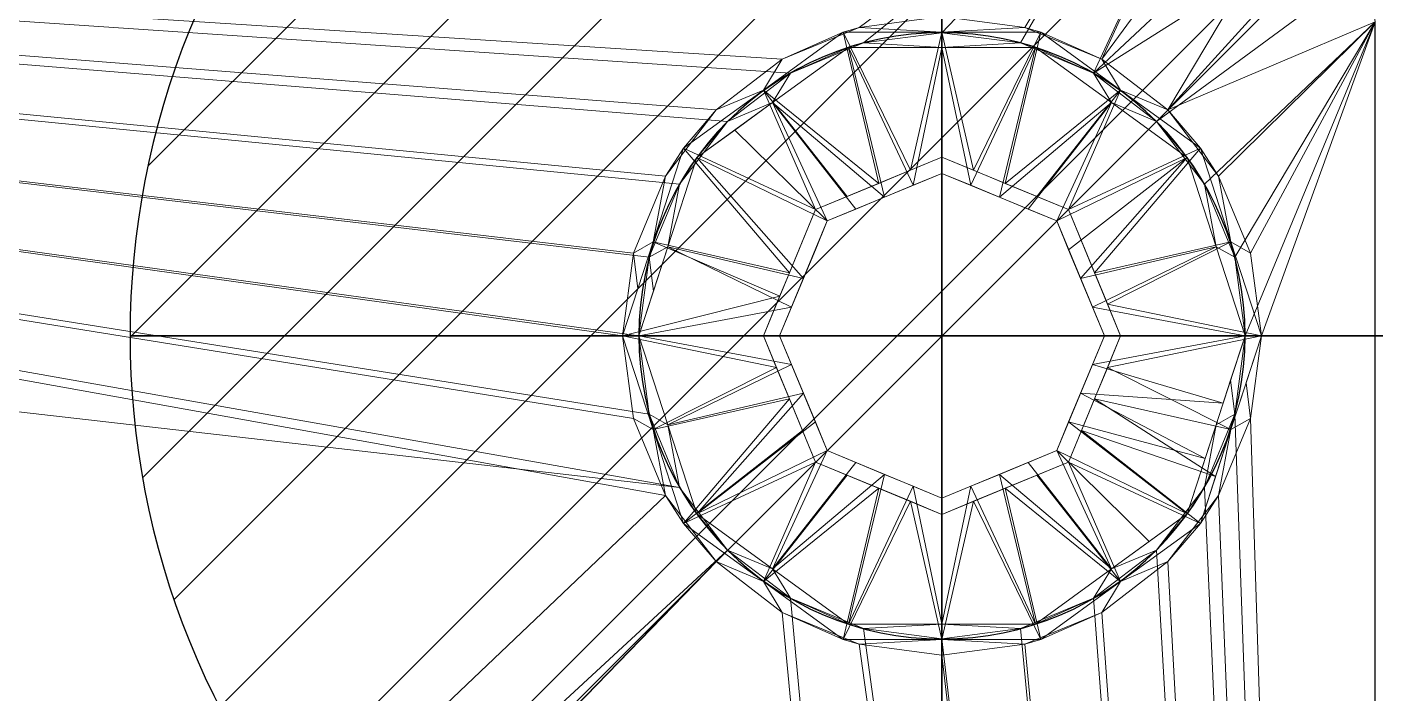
# Model space of a CAD drawing. Header units: millimetres. Extents: x -1 to 701, y -701 to 1.
# Drawn here: x 445.5 to 570, y -212 to -150.5 of the extents above; entities that cross this region are included whole.
import ezdxf

# ---------------------------------------------------------------- set-up
doc = ezdxf.new("R2010")
doc.units = ezdxf.units.MM
for name, color, linetype in [('IQ_200_3D', 1, 'Continuous'), ('IQ_204_2D', 7, 'Continuous'), ('IQ_204_3D', 7, 'Continuous'), ('IQ_CON_DRAIN_INT', 7, 'Continuous')]:
    doc.layers.add(name, color=color, linetype=linetype)

# ---------------------------------------------------------------- blocks, each defined once
blk = doc.blocks.new('*X1')
at = {"color": 0}
for p, q in [((313.993, 2209.039), (321.505, 2216.552)), ((314.108, 2207.74), (322.804, 2216.436)), ((314.158, 2210.619), (319.926, 2216.386)), ((314.399, 2206.617), (323.928, 2216.145)), ((314.821, 2205.625), (324.919, 2215.723)), ((315.101, 2212.976), (317.568, 2215.443)), ((315.354, 2204.743), (325.801, 2215.191)), ((315.985, 2203.96), (326.584, 2214.559))]:
    blk.add_line(p, q, dxfattribs=at)
blk = doc.blocks.new('drain')
blk.add_line((-2.1213, -2.1213), (2.1213, 2.1213))
at = {"extrusion": (-1, 0, 0)}
blk.add_line((0, 2.1213, -2.1213), (0, -2.1213, 2.1213), dxfattribs=at)
at = {"extrusion": (0, -1, 0)}
blk.add_line((-2.1213, 0, -2.1213), (2.1213, 0, 2.1213), dxfattribs=at)
at = {"extrusion": (-1, 0, 0)}
for start, end in [(45, 225), (225, 45)]:
    blk.add_arc((0, 0), 3, start, end, dxfattribs=at)
for start, end in [(45, 225), (225, 45)]:
    blk.add_arc((0, 0), 3, start, end)
at = {"extrusion": (0, -1, 0)}
for start, end in [(45, 225), (225, 45)]:
    blk.add_arc((0, 0), 3, start, end, dxfattribs=at)
at = {"xscale": 0.4000000000000909, "yscale": 0.4000000000000909, "zscale": 0.4000000000000909}
blk.add_blockref('*X1', (-128.5971, -883.6206), dxfattribs=at)
at = {"extrusion": (-1, 0, 0), "xscale": 0.3999999999999773, "yscale": 0.3999999999999773, "zscale": 0.3999999999999773}
blk.add_blockref('*X1', (-128.5971, -883.6206), dxfattribs=at)
at = {"extrusion": (0, -1, 0), "xscale": 0.4000000000000909, "yscale": 0.4000000000000909, "zscale": 0.4000000000000909}
blk.add_blockref('*X1', (-128.5971, -883.6206), dxfattribs=at)

msp = doc.modelspace()

# ---------------------------------------------------------------- linework, layer by layer
at = {"layer": 'IQ_204_2D'}
msp.add_line((570, -550), (570, -150), dxfattribs=at)
for start, end in [(0, 180), (180, 0)]:
    msp.add_arc((530, -179), 28, start, end, dxfattribs=at)

# ---------------------------------------------------------------- block references
at = {"layer": 'IQ_CON_DRAIN_INT', "xscale": 25, "yscale": 25, "zscale": 25}
msp.add_blockref('drain', (530, -179), dxfattribs=at)

# ---------------------------------------------------------------- meshes
at = {"layer": 'IQ_200_3D', "lineweight": 18}
mesh = msp.add_polyface(dxfattribs=at)
corners = [(700, 0, 850), (700, -700, 850), (0, -700, 850), (0, 0, 850), (605, -550, 850), (605, -150, 850), (603.13, -135.76, 850), (597.63, -122.5, 850), (588.89, -111.11, 850), (577.5, -102.37, 850), (564.24, -96.87, 850), (550, -95, 850), (150, -95, 850), (135.76, -96.87, 850), (122.5, -102.37, 850), (111.11, -111.11, 850), (102.37, -122.5, 850), (96.87, -135.76, 850), (95, -150, 850), (95, -550, 850), (96.87, -564.24, 850), (102.37, -577.5, 850), (111.11, -588.89, 850), (122.5, -597.63, 850), (135.76, -603.13, 850), (150, -605, 850), (550, -605, 850), (564.24, -603.13, 850), (577.5, -597.63, 850), (588.89, -588.89, 850), (597.63, -577.5, 850), (603.13, -564.24, 850), (641, -100, 850), (640.45, -95.86, 850), (638.86, -92, 850), (636.31, -88.69, 850), (633, -86.14, 850), (629.14, -84.55, 850), (625, -84, 850), (620.86, -84.55, 850), (617, -86.14, 850), (613.69, -88.69, 850), (611.14, -92, 850), (609.55, -95.86, 850), (609, -100, 850), (609.55, -104.14, 850), (611.14, -108, 850), (613.69, -111.31, 850), (617, -113.86, 850), (620.86, -115.45, 850), (625, -116, 850), (629.14, -115.45, 850), (633, -113.86, 850), (636.31, -111.31, 850), (638.86, -108, 850), (640.45, -104.14, 850), (35.5, -664.5, 850), (664.5, -664.5, 850), (664.5, -84.5, 850), (663, -84.5, 850), (663, -663, 850), (37, -663, 850), (37, -84.5, 850), (35.5, -84.5, 850)]
mesh.append_faces([[corners[k] for k in face] for face in [(60, 4, 59), (45, 8, 44), (37, 59, 36), (27, 60, 26), (30, 60, 29), (23, 61, 22), (26, 60, 25), (21, 61, 20), (12, 0, 11), (63, 3, 62)]], dxfattribs={"vtx0": -1, "vtx1": -1})
mesh.append_faces([[corners[k] for k in face] for face in [(11, 0, 39, 40), (62, 3, 13, 14)]], dxfattribs={"vtx0": -1, "vtx1": -1, "vtx3": -1})
mesh.append_faces([[corners[k] for k in face] for face in [(1, 57, 58, 0), (5, 51, 52), (5, 52, 53, 4), (6, 49, 50), (7, 47, 48), (8, 45, 46), (60, 31, 4), (59, 55, 32), (61, 24, 25, 60), (62, 18, 19)]], dxfattribs={"vtx0": -1, "vtx2": -1})
mesh.append_faces([[corners[k] for k in face] for face in [(0, 58, 59, 37)]], dxfattribs={"vtx0": -1, "vtx2": -1, "vtx3": -1})
mesh.append_faces([[corners[k] for k in face] for face in [(54, 55, 59), (32, 33, 59), (34, 35, 59), (33, 34, 59), (35, 36, 59), (42, 43, 9), (37, 38, 0), (38, 39, 0), (30, 31, 60), (28, 29, 60), (27, 28, 60), (23, 24, 61), (21, 22, 61), (15, 16, 62), (17, 18, 62), (16, 17, 62), (14, 15, 62)]], dxfattribs={"vtx1": -1, "vtx2": -1})
mesh.append_faces([[corners[k] for k in face] for face in [(53, 54, 59, 4)]], dxfattribs={"vtx1": -1, "vtx2": -1, "vtx3": -1})
mesh.append_faces([[corners[k] for k in face] for face in [(56, 57, 1, 2), (50, 51, 5, 6), (48, 49, 6, 7), (46, 47, 7, 8), (41, 42, 9, 10), (43, 44, 8, 9), (40, 41, 10, 11), (63, 56, 2, 3), (19, 20, 61, 62), (12, 13, 3, 0)]], dxfattribs={"vtx1": -1, "vtx3": -1})
mesh = msp.add_polyface(dxfattribs=at)
corners = [(700, -700, 900), (700, -23, 900), (0, -23, 900), (0, -700, 900), (90, -35.11, 900), (610, -35.11, 900), (629.38, -37.66, 900), (647.44, -45.15, 900), (662.95, -57.05, 900), (674.85, -72.56, 900), (682.34, -90.62, 900), (684.89, -110, 900), (684.89, -610, 900), (682.34, -629.38, 900), (674.85, -647.44, 900), (662.95, -662.95, 900), (647.44, -674.85, 900), (629.38, -682.34, 900), (610, -684.89, 900), (90, -684.89, 900), (70.62, -682.34, 900), (52.56, -674.85, 900), (37.05, -662.95, 900), (25.15, -647.44, 900), (17.66, -629.38, 900), (15.11, -610, 900), (15.11, -110, 900), (17.66, -90.62, 900), (25.15, -72.56, 900), (37.05, -57.05, 900), (52.56, -45.15, 900), (70.62, -37.66, 900)]
mesh.append_faces([[corners[k] for k in face] for face in [(9, 1, 8), (14, 0, 13), (31, 2, 30), (28, 2, 27), (21, 3, 20), (23, 3, 22)]], dxfattribs={"vtx0": -1, "vtx1": -1})
mesh.append_faces([[corners[k] for k in face] for face in [(1, 9, 10), (1, 11, 12, 0), (0, 14, 15), (0, 18, 19, 3), (2, 28, 29), (3, 23, 24)]], dxfattribs={"vtx0": -1, "vtx2": -1})
mesh.append_faces([[corners[k] for k in face] for face in [(10, 11, 1), (5, 6, 1), (7, 8, 1), (6, 7, 1), (12, 13, 0), (15, 16, 0), (17, 18, 0), (16, 17, 0), (31, 4, 2), (29, 30, 2), (26, 27, 2), (21, 22, 3), (19, 20, 3), (24, 25, 3)]], dxfattribs={"vtx1": -1, "vtx2": -1})
mesh.append_faces([[corners[k] for k in face] for face in [(4, 5, 1, 2), (25, 26, 2, 3)]], dxfattribs={"vtx1": -1, "vtx3": -1})
mesh = msp.add_polyface(dxfattribs=at)
corners = [(610, -48.39, 890), (90, -48.39, 890), (66.42, -53.08, 890), (46.44, -66.44, 890), (33.08, -86.42, 890), (28.39, -110, 890), (28.39, -610, 890), (33.08, -633.58, 890), (46.44, -653.56, 890), (66.42, -666.92, 890), (90, -671.61, 890), (610, -671.61, 890), (633.58, -666.92, 890), (653.56, -653.56, 890), (666.92, -633.58, 890), (671.61, -610, 890), (671.61, -110, 890), (666.92, -86.42, 890), (653.56, -66.44, 890), (633.58, -53.08, 890), (605, -150, 890), (605, -550, 890), (603.13, -564.24, 890), (597.63, -577.5, 890), (588.89, -588.89, 890), (577.5, -597.63, 890), (564.24, -603.13, 890), (550, -605, 890), (150, -605, 890), (135.76, -603.13, 890), (122.5, -597.63, 890), (111.11, -588.89, 890), (102.37, -577.5, 890), (96.87, -564.24, 890), (95, -550, 890), (95, -150, 890), (96.87, -135.76, 890), (102.37, -122.5, 890), (111.11, -111.11, 890), (122.5, -102.37, 890), (135.76, -96.87, 890), (150, -95, 890), (550, -95, 890), (564.24, -96.87, 890), (577.5, -102.37, 890), (588.89, -111.11, 890), (597.63, -122.5, 890), (603.13, -135.76, 890), (609, -100, 890), (609.55, -95.86, 890), (611.14, -92, 890), (613.69, -88.69, 890), (617, -86.14, 890), (620.86, -84.55, 890), (625, -84, 890), (629.14, -84.55, 890), (633, -86.14, 890), (636.31, -88.69, 890), (638.86, -92, 890), (640.45, -95.86, 890), (641, -100, 890), (640.45, -104.14, 890), (638.86, -108, 890), (636.31, -111.31, 890), (633, -113.86, 890), (629.14, -115.45, 890), (625, -116, 890), (620.86, -115.45, 890), (617, -113.86, 890), (613.69, -111.31, 890), (611.14, -108, 890), (609.55, -104.14, 890)]
mesh.append_faces([[corners[k] for k in face] for face in [(62, 16, 61), (63, 16, 62), (48, 45, 71), (57, 18, 56), (61, 16, 60), (55, 19, 54), (27, 11, 26), (24, 15, 23), (30, 10, 29), (8, 31, 7), (39, 1, 38), (42, 0, 41)]], dxfattribs={"vtx0": -1, "vtx1": -1})
mesh.append_faces([[corners[k] for k in face] for face in [(16, 20, 21), (17, 59, 60, 16), (18, 57, 58), (0, 50, 51), (0, 52, 53), (45, 48, 49, 44), (10, 28, 29), (11, 27, 28, 10), (15, 22, 23), (11, 24, 25), (11, 25, 26), (6, 33, 34, 5), (0, 42, 43), (1, 39, 40), (1, 40, 41, 0), (0, 43, 44), (5, 35, 36), (5, 36, 37, 4), (5, 34, 35)]], dxfattribs={"vtx0": -1, "vtx2": -1})
mesh.append_faces([[corners[k] for k in face] for face in [(16, 63, 64, 20), (44, 49, 50, 0)]], dxfattribs={"vtx0": -1, "vtx2": -1, "vtx3": -1})
mesh.append_faces([[corners[k] for k in face] for face in [(38, 1, 2, 3)]], dxfattribs={"vtx0": -1, "vtx3": -1})
mesh.append_faces([[corners[k] for k in face] for face in [(14, 15, 24, 13), (64, 65, 20), (12, 13, 24, 11), (65, 66, 20), (67, 68, 47), (69, 70, 46), (51, 52, 0), (9, 10, 31, 8), (32, 33, 6), (30, 31, 10)]], dxfattribs={"vtx1": -1, "vtx2": -1})
mesh.append_faces([[corners[k] for k in face] for face in [(21, 22, 15, 16), (66, 67, 47, 20), (70, 71, 45, 46), (68, 69, 46, 47), (58, 59, 17, 18), (18, 19, 55, 56), (53, 54, 19, 0), (31, 32, 6, 7), (37, 38, 3, 4)]], dxfattribs={"vtx1": -1, "vtx3": -1})
mesh = msp.add_polyface(dxfattribs=at)
corners = [(35.5, -664.5, 600), (35.5, -84.5, 600), (37, -84.5, 600), (37, -663, 600), (663, -663, 600), (663, -84.5, 600), (664.5, -84.5, 600), (664.5, -664.5, 600)]
mesh.append_faces([[corners[k] for k in face] for face in [(3, 0, 1, 2)]], dxfattribs={"vtx0": -1})
mesh.append_faces([[corners[k] for k in face] for face in [(6, 7, 4, 5)]], dxfattribs={"vtx1": -1})
mesh.append_faces([[corners[k] for k in face] for face in [(3, 4, 7, 0)]], dxfattribs={"vtx1": -1, "vtx3": -1})
mesh = msp.add_polyface(dxfattribs=at)
corners = [(150, -130, 710), (144.82, -130.68, 710), (140, -132.68, 710), (135.86, -135.86, 710), (132.68, -140, 710), (130.68, -144.82, 710), (130, -150, 710), (130, -550, 710), (130.68, -555.18, 710), (132.68, -560, 710), (135.86, -564.14, 710), (140, -567.32, 710), (144.82, -569.32, 710), (150, -570, 710), (550, -570, 710), (555.18, -569.32, 710), (560, -567.32, 710), (564.14, -564.14, 710), (567.32, -560, 710), (569.32, -555.18, 710), (570, -550, 710), (570, -150, 710), (569.32, -144.82, 710), (567.32, -140, 710), (564.14, -135.86, 710), (560, -132.68, 710), (555.18, -130.68, 710), (550, -130, 710), (558, -179, 710), (557.05, -186.25, 710), (554.25, -193, 710), (549.8, -198.8, 710), (544, -203.25, 710), (537.25, -206.05, 710), (530, -207, 710), (522.75, -206.05, 710), (516, -203.25, 710), (510.2, -198.8, 710), (505.75, -193, 710), (502.95, -186.25, 710), (502, -179, 710), (502.95, -171.75, 710), (505.75, -165, 710), (510.2, -159.2, 710), (516, -154.75, 710), (522.75, -151.95, 710), (530, -151, 710), (537.25, -151.95, 710), (544, -154.75, 710), (549.8, -159.2, 710), (554.25, -165, 710), (557.05, -171.75, 710)]
mesh.append_faces([[corners[k] for k in face] for face in [(35, 20, 34), (43, 0, 42), (46, 27, 45), (24, 48, 23)]], dxfattribs={"vtx0": -1, "vtx1": -1})
mesh.append_faces([[corners[k] for k in face] for face in [(7, 13, 37)]], dxfattribs={"vtx0": -1, "vtx1": -1, "vtx2": -1})
mesh.append_faces([[corners[k] for k in face] for face in [(37, 13, 14, 36), (38, 6, 7, 37), (0, 38, 39), (1, 4, 5, 0), (0, 43, 44), (20, 31, 32), (20, 30, 31), (20, 14, 15, 19), (21, 28, 29, 20), (23, 48, 49, 22), (48, 26, 27, 47), (21, 51, 28), (21, 50, 51)]], dxfattribs={"vtx0": -1, "vtx2": -1})
mesh.append_faces([[corners[k] for k in face] for face in [(20, 35, 36, 14), (0, 5, 6, 38)]], dxfattribs={"vtx0": -1, "vtx2": -1, "vtx3": -1})
mesh.append_faces([[corners[k] for k in face] for face in [(41, 42, 0), (40, 41, 0), (39, 40, 0), (33, 34, 20), (32, 33, 20), (29, 30, 20), (15, 16, 19), (46, 47, 27), (25, 26, 48, 24)]], dxfattribs={"vtx1": -1, "vtx2": -1})
mesh.append_faces([[corners[k] for k in face] for face in [(11, 12, 8, 9), (7, 8, 12, 13), (27, 0, 44, 45), (49, 50, 21, 22)]], dxfattribs={"vtx1": -1, "vtx3": -1})
mesh.append_faces([[corners[k] for k in face] for face in [(9, 10, 11), (2, 3, 4, 1)]], dxfattribs={"vtx2": -1})
mesh.append_faces([[corners[k] for k in face] for face in [(16, 17, 18, 19)]], dxfattribs={"vtx3": -1})
mesh = msp.add_polyface(dxfattribs=at)
corners = [(130, -150, 708.5), (130.68, -144.82, 708.5), (132.68, -140, 708.5), (135.86, -135.86, 708.5), (140, -132.68, 708.5), (144.82, -130.68, 708.5), (150, -130, 708.5), (550, -130, 708.5), (555.18, -130.68, 708.5), (560, -132.68, 708.5), (564.14, -135.86, 708.5), (567.32, -140, 708.5), (569.32, -144.82, 708.5), (570, -150, 708.5), (570, -550, 708.5), (569.5, -554.45, 708.5), (568.02, -558.68, 708.5), (565.64, -562.47, 708.5), (562.47, -565.64, 708.5), (558.68, -568.02, 708.5), (554.45, -569.5, 708.5), (550, -570, 708.5), (150, -570, 708.5), (144.82, -569.32, 708.5), (140, -567.32, 708.5), (135.86, -564.14, 708.5), (132.68, -560, 708.5), (130.68, -555.18, 708.5), (130, -550, 708.5), (500.5, -179, 708.5), (501.51, -186.64, 708.5), (504.45, -193.75, 708.5), (509.14, -199.86, 708.5), (515.25, -204.55, 708.5), (522.36, -207.49, 708.5), (530, -208.5, 708.5), (537.64, -207.49, 708.5), (544.75, -204.55, 708.5), (550.86, -199.86, 708.5), (555.55, -193.75, 708.5), (558.49, -186.64, 708.5), (559.5, -179, 708.5), (558.49, -171.36, 708.5), (555.55, -164.25, 708.5), (550.86, -158.14, 708.5), (544.75, -153.45, 708.5), (537.64, -150.51, 708.5), (530, -149.5, 708.5), (522.36, -150.51, 708.5), (515.25, -153.45, 708.5), (509.14, -158.14, 708.5), (504.45, -164.25, 708.5), (501.51, -171.36, 708.5)]
mesh.append_faces([[corners[k] for k in face] for face in [(40, 14, 39), (38, 14, 37), (11, 44, 10), (44, 13, 43), (9, 45, 8), (43, 13, 42), (35, 14, 34), (51, 6, 50), (48, 7, 47)]], dxfattribs={"vtx0": -1, "vtx1": -1})
mesh.append_faces([[corners[k] for k in face] for face in [(14, 21, 33, 34)]], dxfattribs={"vtx0": -1, "vtx1": -1, "vtx3": -1})
mesh.append_faces([[corners[k] for k in face] for face in [(14, 35, 36), (14, 38, 39), (45, 9, 10, 44), (13, 41, 42), (7, 46, 47), (6, 30, 31), (28, 22, 23, 27), (27, 23, 24, 26), (7, 48, 49, 6), (6, 0, 1, 5), (5, 1, 2, 4), (6, 29, 30)]], dxfattribs={"vtx0": -1, "vtx2": -1})
mesh.append_faces([[corners[k] for k in face] for face in [(28, 31, 32, 22), (31, 28, 0, 6)]], dxfattribs={"vtx0": -1, "vtx2": -1, "vtx3": -1})
mesh.append_faces([[corners[k] for k in face] for face in [(44, 11, 12, 13)]], dxfattribs={"vtx0": -1, "vtx3": -1})
mesh.append_faces([[corners[k] for k in face] for face in [(3, 4, 2)]], dxfattribs={"vtx1": -1})
mesh.append_faces([[corners[k] for k in face] for face in [(36, 37, 14), (52, 29, 6), (51, 52, 6), (49, 50, 6)]], dxfattribs={"vtx1": -1, "vtx2": -1})
mesh.append_faces([[corners[k] for k in face] for face in [(15, 16, 19, 20), (14, 15, 20, 21), (13, 14, 40, 41), (7, 8, 45, 46), (32, 33, 21, 22)]], dxfattribs={"vtx1": -1, "vtx3": -1})
mesh.append_faces([[corners[k] for k in face] for face in [(24, 25, 26)]], dxfattribs={"vtx2": -1})
mesh.append_faces([[corners[k] for k in face] for face in [(16, 17, 18, 19)]], dxfattribs={"vtx3": -1})
at = {"layer": 'IQ_204_3D', "lineweight": 18}
mesh = msp.add_polyface(dxfattribs=at)
corners = [(500.5, -179, 699.84), (500.5, -179, 708.5), (501.51, -171.36, 708.5), (504.45, -164.25, 708.5), (509.14, -158.14, 708.5), (515.25, -153.45, 708.5), (522.36, -150.51, 708.5), (530, -149.5, 708.5), (537.64, -150.51, 708.5), (544.75, -153.45, 708.5), (550.86, -158.14, 708.5), (555.55, -164.25, 708.5), (558.49, -171.36, 708.5), (559.5, -179, 708.5), (559.5, -179, 699.84), (553.87, -161.66, 699.84), (539.12, -150.94, 699.84), (520.88, -150.94, 699.84), (506.13, -161.66, 699.84), (546.49, -156.3, 699.84), (513.51, -156.3, 699.84), (556.68, -170.33, 699.84), (503.32, -170.33, 699.84), (501.91, -174.67, 699.84), (500.5, -179, 704.82), (530, -150.94, 699.84)]
mesh.append_faces([[corners[k] for k in face] for face in [(19, 10, 15), (17, 6, 25), (10, 19, 9), (11, 15, 10), (25, 8, 16), (8, 25, 7), (22, 3, 18), (18, 4, 20), (3, 22, 2), (16, 9, 19), (4, 18, 3), (15, 11, 21)]], dxfattribs={"vtx0": -1, "vtx1": -1})
mesh.append_faces([[corners[k] for k in face] for face in [(24, 2, 23)]], dxfattribs={"vtx0": -1, "vtx1": -1, "vtx2": -1})
mesh.append_faces([[corners[k] for k in face] for face in [(12, 14, 21), (2, 22, 23), (17, 5, 6), (5, 17, 20)]], dxfattribs={"vtx0": -1, "vtx2": -1})
mesh.append_faces([[corners[k] for k in face] for face in [(11, 12, 21), (8, 9, 16), (4, 5, 20), (6, 7, 25)]], dxfattribs={"vtx1": -1, "vtx2": -1})
mesh.append_faces([[corners[k] for k in face] for face in [(12, 13, 14), (23, 0, 24), (24, 1, 2)]], dxfattribs={"vtx2": -1})
mesh = msp.add_polyface(dxfattribs=at)
corners = [(500.5, -179, 699.84), (506.13, -161.66, 699.84), (520.88, -150.94, 699.84), (539.12, -150.94, 699.84), (553.87, -161.66, 699.84), (559.5, -179, 699.84), (546.5, -179, 692.62), (541.67, -167.33, 692.62), (530, -162.5, 692.62), (518.33, -167.33, 692.62), (513.5, -179, 692.62), (535.83, -164.92, 692.62), (524.17, -164.92, 692.62), (544.08, -173.17, 692.62), (515.92, -173.17, 692.62), (546.49, -156.3, 699.84), (513.51, -156.3, 699.84), (527.08, -163.71, 692.62), (530, -150.94, 699.84), (532.92, -163.71, 692.62), (542.88, -170.25, 692.62), (556.68, -170.33, 699.84), (515.01, -175.35, 692.62), (503.32, -170.33, 699.84), (517.12, -170.25, 692.62), (538.75, -166.12, 692.62), (521.25, -166.12, 692.62), (545.29, -176.08, 692.62)]
mesh.append_faces([[corners[k] for k in face] for face in [(27, 5, 6)]], dxfattribs={"vtx0": -1})
mesh.append_faces([[corners[k] for k in face] for face in [(18, 17, 2), (3, 19, 18), (17, 18, 8), (5, 27, 21)]], dxfattribs={"vtx0": -1, "vtx1": -1})
mesh.append_faces([[corners[k] for k in face] for face in [(13, 4, 21), (15, 25, 11), (18, 19, 8), (9, 1, 16), (16, 12, 26), (22, 0, 23), (11, 3, 15), (3, 11, 19), (23, 14, 22), (15, 7, 25), (12, 16, 2)]], dxfattribs={"vtx0": -1, "vtx2": -1})
mesh.append_faces([[corners[k] for k in face] for face in [(24, 14, 1, 9), (20, 7, 4, 13), (17, 12, 2), (23, 1, 14), (15, 4, 7), (26, 9, 16), (27, 13, 21)]], dxfattribs={"vtx1": -1, "vtx2": -1})
mesh.append_faces([[corners[k] for k in face] for face in [(22, 10, 0)]], dxfattribs={"vtx2": -1})
mesh = msp.add_polyface(dxfattribs=at)
corners = [(502, -179, 708.5), (502, -179, 700.72), (507.35, -162.54, 700.72), (521.35, -152.37, 700.72), (538.65, -152.37, 700.72), (552.65, -162.54, 700.72), (558, -179, 700.72), (558, -179, 708.5), (557.05, -171.75, 708.5), (554.25, -165, 708.5), (549.8, -159.2, 708.5), (544, -154.75, 708.5), (537.25, -151.95, 708.5), (530, -151, 708.5), (522.75, -151.95, 708.5), (516, -154.75, 708.5), (510.2, -159.2, 708.5), (505.75, -165, 708.5), (502.95, -171.75, 708.5), (545.65, -157.46, 700.72), (514.35, -157.46, 700.72), (555.33, -170.77, 700.72), (504.67, -170.77, 700.72), (503.34, -174.89, 700.72), (502, -179, 705.32), (530, -152.37, 700.72)]
mesh.append_faces([[corners[k] for k in face] for face in [(5, 10, 19), (25, 14, 3), (11, 19, 10), (10, 5, 9), (4, 12, 25), (13, 25, 12), (2, 17, 22), (20, 16, 2), (18, 22, 17), (19, 11, 4), (17, 2, 16), (21, 9, 5)]], dxfattribs={"vtx0": -1, "vtx1": -1})
mesh.append_faces([[corners[k] for k in face] for face in [(23, 18, 24)]], dxfattribs={"vtx0": -1, "vtx1": -1, "vtx2": -1})
mesh.append_faces([[corners[k] for k in face] for face in [(21, 8, 9), (4, 11, 12), (20, 15, 16), (25, 13, 14)]], dxfattribs={"vtx0": -1, "vtx2": -1})
mesh.append_faces([[corners[k] for k in face] for face in [(21, 6, 8), (23, 22, 18), (14, 15, 3), (20, 3, 15)]], dxfattribs={"vtx1": -1, "vtx2": -1})
mesh.append_faces([[corners[k] for k in face] for face in [(6, 7, 8), (24, 1, 23), (18, 0, 24)]], dxfattribs={"vtx2": -1})
mesh = msp.add_polyface(dxfattribs=at)
corners = [(558, -179, 708.5), (558, -179, 710), (557.05, -171.75, 710), (554.25, -165, 710), (549.8, -159.2, 710), (544, -154.75, 710), (537.25, -151.95, 710), (530, -151, 710), (522.75, -151.95, 710), (516, -154.75, 710), (510.2, -159.2, 710), (505.75, -165, 710), (502.95, -171.75, 710), (502, -179, 710), (502, -179, 708.5), (502.95, -171.75, 708.5), (505.75, -165, 708.5), (510.2, -159.2, 708.5), (516, -154.75, 708.5), (522.75, -151.95, 708.5), (530, -151, 708.5), (537.25, -151.95, 708.5), (544, -154.75, 708.5), (549.8, -159.2, 708.5), (554.25, -165, 708.5), (557.05, -171.75, 708.5)]
mesh.append_faces([[corners[k] for k in face] for face in [(2, 25, 0, 1), (15, 12, 13, 14)]], dxfattribs={"vtx0": -1})
mesh.append_faces([[corners[k] for k in face] for face in [(3, 24, 25, 2), (5, 22, 23, 4), (4, 23, 24, 3), (6, 21, 22, 5), (21, 6, 7, 20), (8, 19, 20, 7), (9, 18, 19, 8), (11, 16, 17, 10), (10, 17, 18, 9), (12, 15, 16, 11)]], dxfattribs={"vtx0": -1, "vtx2": -1})
mesh = msp.add_polyface(dxfattribs=at)
corners = [(558, -179, 700.72), (552.65, -162.54, 700.72), (538.65, -152.37, 700.72), (521.35, -152.37, 700.72), (507.35, -162.54, 700.72), (502, -179, 700.72), (515, -179, 693.5), (519.39, -168.39, 693.5), (530, -164, 693.5), (540.61, -168.39, 693.5), (545, -179, 693.5), (524.7, -166.2, 693.5), (535.3, -166.2, 693.5), (542.8, -173.7, 693.5), (555.33, -170.77, 700.72), (517.2, -173.7, 693.5), (504.67, -170.77, 700.72), (545.65, -157.46, 700.72), (514.35, -157.46, 700.72), (532.65, -165.1, 693.5), (530, -152.37, 700.72), (527.35, -165.1, 693.5), (541.7, -171.05, 693.5), (543.9, -176.35, 693.5), (518.3, -171.05, 693.5), (516.1, -176.35, 693.5), (537.95, -167.3, 693.5), (510.85, -160, 700.72), (522.05, -167.3, 693.5)]
mesh.append_faces([[corners[k] for k in face] for face in [(25, 5, 6)]], dxfattribs={"vtx0": -1})
mesh.append_faces([[corners[k] for k in face] for face in [(20, 19, 2), (3, 21, 20), (8, 20, 21), (5, 25, 16), (19, 20, 8)]], dxfattribs={"vtx0": -1, "vtx1": -1})
mesh.append_faces([[corners[k] for k in face] for face in [(3, 11, 21), (23, 0, 14), (17, 12, 26), (7, 18, 27), (11, 3, 18), (9, 1, 17), (12, 17, 2), (7, 27, 4), (1, 9, 22), (14, 13, 23), (15, 4, 16), (18, 7, 28)]], dxfattribs={"vtx0": -1, "vtx2": -1})
mesh.append_faces([[corners[k] for k in face] for face in [(14, 1, 13), (24, 7, 4, 15), (19, 12, 2), (22, 13, 1), (28, 11, 18), (25, 15, 16), (26, 9, 17)]], dxfattribs={"vtx1": -1, "vtx2": -1})
mesh.append_faces([[corners[k] for k in face] for face in [(23, 10, 0)]], dxfattribs={"vtx2": -1})
mesh = msp.add_polyface(dxfattribs=at)
corners = [(513.5, -179, 692.62), (518.33, -167.33, 692.62), (530, -162.5, 692.62), (541.67, -167.33, 692.62), (546.5, -179, 692.62), (546.5, -179, 678.5), (541.67, -167.33, 678.5), (530, -162.5, 678.5), (518.33, -167.33, 678.5), (513.5, -179, 678.5), (543.8, -172.49, 678.5), (544.08, -173.17, 692.62), (545.15, -175.74, 692.62), (535.83, -164.92, 692.62), (535.83, -164.92, 678.5), (532.92, -163.71, 678.5), (515.92, -173.17, 678.5), (515.92, -173.17, 692.62), (517.12, -170.25, 692.62), (524.17, -164.92, 678.5), (524.17, -164.92, 692.62), (527.08, -163.71, 692.62), (542.88, -170.25, 692.62), (545.15, -175.74, 678.5), (538.75, -166.12, 692.62), (538.75, -166.12, 678.5), (532.92, -163.71, 692.62), (514.85, -175.74, 692.62), (514.71, -176.08, 678.5), (517.12, -170.25, 678.5), (521.25, -166.12, 692.62), (521.25, -166.12, 678.5), (527.08, -163.71, 678.5)]
mesh.append_faces([[corners[k] for k in face] for face in [(6, 22, 10), (22, 6, 3), (10, 11, 23)]], dxfattribs={"vtx0": -1, "vtx1": -1})
mesh.append_faces([[corners[k] for k in face] for face in [(21, 32, 19, 20), (14, 13, 24, 25), (7, 2, 26, 15), (29, 18, 1, 8), (3, 6, 25, 24), (15, 26, 13, 14), (2, 7, 32, 21), (23, 11, 12), (18, 29, 16, 17), (20, 19, 31, 30), (30, 31, 8, 1), (27, 16, 28)]], dxfattribs={"vtx0": -1, "vtx2": -1})
mesh.append_faces([[corners[k] for k in face] for face in [(9, 0, 28)]], dxfattribs={"vtx1": -1})
mesh.append_faces([[corners[k] for k in face] for face in [(27, 17, 16), (22, 11, 10), (0, 27, 28)]], dxfattribs={"vtx1": -1, "vtx2": -1})
mesh.append_faces([[corners[k] for k in face] for face in [(4, 5, 23, 12)]], dxfattribs={"vtx2": -1})
mesh = msp.add_polyface(dxfattribs=at)
corners = [(513.5, -179, 678.5), (518.33, -167.33, 678.5), (530, -162.5, 678.5), (541.67, -167.33, 678.5), (546.5, -179, 678.5), (530, -179, 678.5)]
mesh.append_faces([[corners[k] for k in face] for face in [(3, 4, 5, 2)]], dxfattribs={"vtx2": -1})
mesh.append_faces([[corners[k] for k in face] for face in [(5, 0, 1, 2)]], dxfattribs={"vtx3": -1})
mesh = msp.add_polyface(dxfattribs=at)
corners = [(545, -179, 693.5), (540.61, -168.39, 693.5), (530, -164, 693.5), (519.39, -168.39, 693.5), (515, -179, 693.5), (515, -179, 680), (519.39, -168.39, 680), (530, -164, 680), (540.61, -168.39, 680), (545, -179, 680), (542.56, -173.1, 680), (542.8, -173.7, 693.5), (543.78, -176.05, 693.5), (535.3, -166.2, 693.5), (535.3, -166.2, 680), (532.65, -165.1, 680), (517.2, -173.7, 680), (517.2, -173.7, 693.5), (518.3, -171.05, 693.5), (524.7, -166.2, 680), (524.7, -166.2, 693.5), (527.35, -165.1, 693.5), (541.7, -171.05, 693.5), (543.78, -176.05, 680), (537.95, -167.3, 693.5), (537.95, -167.3, 680), (532.65, -165.1, 693.5), (516.22, -176.05, 693.5), (516.1, -176.35, 680), (518.3, -171.05, 680), (522.05, -167.3, 693.5), (522.05, -167.3, 680), (527.35, -165.1, 680)]
mesh.append_faces([[corners[k] for k in face] for face in [(28, 4, 5)]], dxfattribs={"vtx0": -1})
mesh.append_faces([[corners[k] for k in face] for face in [(10, 22, 8), (1, 8, 22), (23, 11, 10)]], dxfattribs={"vtx0": -1, "vtx1": -1})
mesh.append_faces([[corners[k] for k in face] for face in [(16, 17, 27), (10, 11, 22), (28, 27, 4)]], dxfattribs={"vtx0": -1, "vtx2": -1})
mesh.append_faces([[corners[k] for k in face] for face in [(12, 11, 23), (28, 16, 27)]], dxfattribs={"vtx1": -1, "vtx2": -1})
mesh.append_faces([[corners[k] for k in face] for face in [(19, 32, 21, 20), (24, 13, 14, 25), (26, 2, 7, 15), (25, 8, 1, 24), (32, 7, 2, 21), (29, 6, 3, 18), (13, 26, 15, 14), (31, 19, 20, 30), (16, 29, 18, 17), (6, 31, 30, 3)]], dxfattribs={"vtx1": -1, "vtx3": -1})
mesh.append_faces([[corners[k] for k in face] for face in [(23, 9, 0, 12)]], dxfattribs={"vtx3": -1})
mesh = msp.add_polyface(dxfattribs=at)
corners = [(545, -179, 680), (540.61, -168.39, 680), (530, -164, 680), (519.39, -168.39, 680), (515, -179, 680), (530, -179, 680)]
mesh.append_faces([[corners[k] for k in face] for face in [(3, 4, 5, 2)]], dxfattribs={"vtx2": -1})
mesh.append_faces([[corners[k] for k in face] for face in [(5, 0, 1, 2)]], dxfattribs={"vtx3": -1})
mesh = msp.add_polyface(dxfattribs=at)
corners = [(500.5, -179, 708.5), (500.5, -179, 699.84), (506.13, -196.34, 699.84), (520.88, -207.06, 699.84), (539.12, -207.06, 699.84), (553.87, -196.34, 699.84), (559.5, -179, 699.84), (559.5, -179, 708.5), (558.49, -186.64, 708.5), (555.55, -193.75, 708.5), (550.86, -199.86, 708.5), (544.75, -204.55, 708.5), (537.64, -207.49, 708.5), (530, -208.5, 708.5), (522.36, -207.49, 708.5), (515.25, -204.55, 708.5), (509.14, -199.86, 708.5), (504.45, -193.75, 708.5), (501.51, -186.64, 708.5), (513.51, -201.7, 699.84), (546.49, -201.7, 699.84), (503.32, -187.67, 699.84), (556.68, -187.67, 699.84), (558.09, -183.33, 699.84), (559.5, -179, 704.82), (530, -207.06, 699.84)]
mesh.append_faces([[corners[k] for k in face] for face in [(4, 12, 25), (19, 16, 2), (5, 10, 20), (16, 19, 15), (25, 14, 3), (14, 25, 13), (3, 15, 19), (2, 17, 21), (12, 4, 11), (22, 9, 5), (9, 22, 8)]], dxfattribs={"vtx0": -1, "vtx1": -1})
mesh.append_faces([[corners[k] for k in face] for face in [(24, 8, 23)]], dxfattribs={"vtx0": -1, "vtx1": -1, "vtx2": -1})
mesh.append_faces([[corners[k] for k in face] for face in [(18, 1, 21), (8, 22, 23), (11, 4, 20)]], dxfattribs={"vtx0": -1, "vtx2": -1})
mesh.append_faces([[corners[k] for k in face] for face in [(17, 18, 21), (16, 17, 2), (14, 15, 3), (10, 11, 20), (12, 13, 25), (9, 10, 5)]], dxfattribs={"vtx1": -1, "vtx2": -1})
mesh.append_faces([[corners[k] for k in face] for face in [(18, 0, 1), (24, 7, 8), (23, 6, 24)]], dxfattribs={"vtx2": -1})
mesh = msp.add_polyface(dxfattribs=at)
corners = [(559.5, -179, 699.84), (553.87, -196.34, 699.84), (539.12, -207.06, 699.84), (520.88, -207.06, 699.84), (506.13, -196.34, 699.84), (500.5, -179, 699.84), (513.5, -179, 692.62), (518.33, -190.67, 692.62), (530, -195.5, 692.62), (541.67, -190.67, 692.62), (546.5, -179, 692.62), (524.17, -193.08, 692.62), (535.83, -193.08, 692.62), (515.92, -184.83, 692.62), (544.08, -184.83, 692.62), (513.51, -201.7, 699.84), (546.49, -201.7, 699.84), (532.92, -194.29, 692.62), (530, -207.06, 699.84), (527.08, -194.29, 692.62), (517.12, -187.75, 692.62), (503.32, -187.67, 699.84), (556.68, -187.67, 699.84), (545.29, -181.92, 692.62), (555.27, -192, 699.84), (521.25, -191.88, 692.62), (538.75, -191.88, 692.62), (514.71, -181.92, 692.62), (542.88, -187.75, 692.62)]
mesh.append_faces([[corners[k] for k in face] for face in [(27, 5, 6), (0, 23, 10)]], dxfattribs={"vtx0": -1})
mesh.append_faces([[corners[k] for k in face] for face in [(18, 17, 2), (3, 19, 18), (17, 18, 8), (5, 27, 21), (1, 28, 24)]], dxfattribs={"vtx0": -1, "vtx1": -1})
mesh.append_faces([[corners[k] for k in face] for face in [(1, 9, 28), (13, 4, 21), (14, 22, 24), (15, 25, 11), (18, 19, 8), (9, 1, 16), (16, 12, 26), (11, 3, 15), (4, 13, 20), (3, 11, 19), (15, 7, 25), (12, 16, 2)]], dxfattribs={"vtx0": -1, "vtx2": -1})
mesh.append_faces([[corners[k] for k in face] for face in [(20, 7, 4), (17, 12, 2), (0, 22, 23), (15, 4, 7), (14, 23, 22), (28, 14, 24), (26, 9, 16), (27, 13, 21)]], dxfattribs={"vtx1": -1, "vtx2": -1})
mesh = msp.add_polyface(dxfattribs=at)
corners = [(558, -179, 700.72), (552.65, -195.46, 700.72), (538.65, -205.63, 700.72), (521.35, -205.63, 700.72), (507.35, -195.46, 700.72), (502, -179, 700.72), (502, -179, 708.5), (502.95, -186.25, 708.5), (505.75, -193, 708.5), (510.2, -198.8, 708.5), (516, -203.25, 708.5), (522.75, -206.05, 708.5), (530, -207, 708.5), (537.25, -206.05, 708.5), (544, -203.25, 708.5), (549.8, -198.8, 708.5), (554.25, -193, 708.5), (557.05, -186.25, 708.5), (558, -179, 708.5), (514.35, -200.54, 700.72), (545.65, -200.54, 700.72), (504.67, -187.23, 700.72), (555.33, -187.23, 700.72), (556.66, -183.11, 700.72), (558, -179, 705.32), (530, -205.63, 700.72)]
mesh.append_faces([[corners[k] for k in face] for face in [(20, 15, 1), (4, 9, 19), (21, 8, 4), (10, 19, 9), (11, 3, 10), (25, 13, 2), (3, 11, 25), (12, 25, 11), (19, 10, 3), (14, 2, 13), (1, 16, 22), (17, 22, 16)]], dxfattribs={"vtx0": -1, "vtx1": -1})
mesh.append_faces([[corners[k] for k in face] for face in [(23, 17, 24)]], dxfattribs={"vtx0": -1, "vtx1": -1, "vtx2": -1})
mesh.append_faces([[corners[k] for k in face] for face in [(21, 7, 8), (4, 8, 9), (20, 14, 15), (25, 12, 13), (1, 15, 16)]], dxfattribs={"vtx0": -1, "vtx2": -1})
mesh.append_faces([[corners[k] for k in face] for face in [(23, 22, 17), (21, 5, 7), (20, 2, 14)]], dxfattribs={"vtx1": -1, "vtx2": -1})
mesh.append_faces([[corners[k] for k in face] for face in [(17, 18, 24), (5, 6, 7), (24, 0, 23)]], dxfattribs={"vtx2": -1})
mesh = msp.add_polyface(dxfattribs=at)
corners = [(502, -179, 700.72), (507.35, -195.46, 700.72), (521.35, -205.63, 700.72), (538.65, -205.63, 700.72), (552.65, -195.46, 700.72), (558, -179, 700.72), (545, -179, 693.5), (540.61, -189.61, 693.5), (530, -194, 693.5), (519.39, -189.61, 693.5), (515, -179, 693.5), (535.3, -191.8, 693.5), (524.7, -191.8, 693.5), (517.2, -184.3, 693.5), (504.67, -187.23, 700.72), (555.98, -185.22, 700.72), (542.8, -184.3, 693.5), (541.7, -186.95, 693.5), (514.35, -200.54, 700.72), (545.65, -200.54, 700.72), (527.35, -192.9, 693.5), (530, -205.63, 700.72), (532.65, -192.9, 693.5), (518.3, -186.95, 693.5), (516.1, -181.65, 693.5), (554.32, -190.34, 700.72), (543.9, -181.65, 693.5), (522.05, -190.7, 693.5), (549.15, -198, 700.72), (537.95, -190.7, 693.5)]
mesh.append_faces([[corners[k] for k in face] for face in [(26, 5, 6)]], dxfattribs={"vtx0": -1})
mesh.append_faces([[corners[k] for k in face] for face in [(7, 4, 17), (21, 20, 2), (8, 21, 22), (17, 25, 16), (20, 21, 8), (3, 22, 21), (25, 17, 4), (5, 26, 15)]], dxfattribs={"vtx0": -1, "vtx1": -1})
mesh.append_faces([[corners[k] for k in face] for face in [(24, 0, 14), (18, 12, 27), (7, 28, 4), (7, 19, 28), (11, 3, 19), (9, 1, 18), (16, 25, 15), (12, 18, 2), (3, 11, 22), (1, 9, 23), (14, 13, 24), (19, 7, 29)]], dxfattribs={"vtx0": -1, "vtx2": -1})
mesh.append_faces([[corners[k] for k in face] for face in [(14, 1, 13), (20, 12, 2), (29, 11, 19), (23, 13, 1), (26, 16, 15), (27, 9, 18)]], dxfattribs={"vtx1": -1, "vtx2": -1})
mesh.append_faces([[corners[k] for k in face] for face in [(24, 10, 0)]], dxfattribs={"vtx2": -1})
mesh = msp.add_polyface(dxfattribs=at)
corners = [(558, -179, 710), (558, -179, 708.5), (557.05, -186.25, 708.5), (554.25, -193, 708.5), (549.8, -198.8, 708.5), (544, -203.25, 708.5), (537.25, -206.05, 708.5), (530, -207, 708.5), (522.75, -206.05, 708.5), (516, -203.25, 708.5), (510.2, -198.8, 708.5), (505.75, -193, 708.5), (502.95, -186.25, 708.5), (502, -179, 708.5), (502, -179, 710), (502.95, -186.25, 710), (505.75, -193, 710), (510.2, -198.8, 710), (516, -203.25, 710), (522.75, -206.05, 710), (530, -207, 710), (537.25, -206.05, 710), (544, -203.25, 710), (549.8, -198.8, 710), (554.25, -193, 710), (557.05, -186.25, 710)]
mesh.append_faces([[corners[k] for k in face] for face in [(15, 12, 13, 14), (2, 25, 0, 1)]], dxfattribs={"vtx0": -1})
mesh.append_faces([[corners[k] for k in face] for face in [(16, 11, 12, 15), (18, 9, 10, 17), (17, 10, 11, 16), (19, 8, 9, 18), (8, 19, 20, 7), (21, 6, 7, 20), (22, 5, 6, 21), (24, 3, 4, 23), (23, 4, 5, 22), (25, 2, 3, 24)]], dxfattribs={"vtx0": -1, "vtx2": -1})
mesh = msp.add_polyface(dxfattribs=at)
corners = [(546.5, -179, 692.62), (541.67, -190.67, 692.62), (530, -195.5, 692.62), (518.33, -190.67, 692.62), (513.5, -179, 692.62), (513.5, -179, 678.5), (518.33, -190.67, 678.5), (530, -195.5, 678.5), (541.67, -190.67, 678.5), (546.5, -179, 678.5), (516.2, -185.51, 678.5), (515.92, -184.83, 692.62), (514.85, -182.26, 692.62), (524.17, -193.08, 692.62), (524.17, -193.08, 678.5), (527.08, -194.29, 678.5), (544.08, -184.83, 678.5), (544.08, -184.83, 692.62), (542.88, -187.75, 692.62), (535.83, -193.08, 678.5), (535.83, -193.08, 692.62), (532.92, -194.29, 692.62), (517.12, -187.75, 692.62), (514.85, -182.26, 678.5), (521.25, -191.88, 692.62), (521.25, -191.88, 678.5), (527.08, -194.29, 692.62), (545.15, -182.26, 678.5), (545.29, -181.92, 692.62), (542.88, -187.75, 678.5), (538.75, -191.88, 692.62), (538.75, -191.88, 678.5), (532.92, -194.29, 678.5)]
mesh.append_faces([[corners[k] for k in face] for face in [(6, 22, 10), (17, 27, 28), (9, 28, 27), (22, 6, 3), (10, 11, 23), (27, 17, 16)]], dxfattribs={"vtx0": -1, "vtx1": -1})
mesh.append_faces([[corners[k] for k in face] for face in [(14, 13, 24, 25), (7, 2, 26, 15), (3, 6, 25, 24), (23, 11, 12), (15, 26, 13, 14), (2, 7, 32, 21), (1, 8, 29, 18), (18, 29, 16, 17), (20, 19, 31, 30), (21, 32, 19, 20), (30, 31, 8, 1)]], dxfattribs={"vtx0": -1, "vtx2": -1})
mesh.append_faces([[corners[k] for k in face] for face in [(22, 11, 10)]], dxfattribs={"vtx1": -1, "vtx2": -1})
mesh.append_faces([[corners[k] for k in face] for face in [(4, 5, 23, 12), (9, 0, 28)]], dxfattribs={"vtx2": -1})
mesh = msp.add_polyface(dxfattribs=at)
corners = [(546.5, -179, 678.5), (541.67, -190.67, 678.5), (530, -195.5, 678.5), (518.33, -190.67, 678.5), (513.5, -179, 678.5), (530, -179, 678.5)]
mesh.append_faces([[corners[k] for k in face] for face in [(5, 2, 3, 4)]], dxfattribs={"vtx0": -1})
mesh.append_faces([[corners[k] for k in face] for face in [(5, 0, 1, 2)]], dxfattribs={"vtx3": -1})
mesh = msp.add_polyface(dxfattribs=at)
corners = [(515, -179, 693.5), (519.39, -189.61, 693.5), (530, -194, 693.5), (540.61, -189.61, 693.5), (545, -179, 693.5), (545, -179, 680), (540.61, -189.61, 680), (530, -194, 680), (519.39, -189.61, 680), (515, -179, 680), (517.44, -184.9, 680), (517.2, -184.3, 693.5), (516.22, -181.95, 693.5), (524.7, -191.8, 693.5), (524.7, -191.8, 680), (527.35, -192.9, 680), (542.8, -184.3, 693.5), (542.8, -184.3, 680), (543.78, -181.95, 680), (535.3, -191.8, 680), (535.3, -191.8, 693.5), (532.65, -192.9, 693.5), (518.3, -186.95, 693.5), (516.22, -181.95, 680), (522.05, -190.7, 693.5), (522.05, -190.7, 680), (527.35, -192.9, 693.5), (541.7, -186.95, 680), (541.7, -186.95, 693.5), (543.9, -181.65, 693.5), (537.95, -190.7, 693.5), (537.95, -190.7, 680), (532.65, -192.9, 680)]
mesh.append_faces([[corners[k] for k in face] for face in [(10, 22, 8), (18, 29, 5), (17, 16, 18), (1, 8, 22), (23, 11, 10)]], dxfattribs={"vtx0": -1, "vtx1": -1})
mesh.append_faces([[corners[k] for k in face] for face in [(10, 11, 22), (18, 16, 29)]], dxfattribs={"vtx0": -1, "vtx2": -1})
mesh.append_faces([[corners[k] for k in face] for face in [(4, 5, 29)]], dxfattribs={"vtx1": -1})
mesh.append_faces([[corners[k] for k in face] for face in [(12, 11, 23)]], dxfattribs={"vtx1": -1, "vtx2": -1})
mesh.append_faces([[corners[k] for k in face] for face in [(24, 13, 14, 25), (26, 2, 7, 15), (25, 8, 1, 24), (13, 26, 15, 14), (30, 3, 6, 31), (32, 7, 2, 21), (27, 6, 3, 28), (31, 19, 20, 30), (19, 32, 21, 20), (17, 27, 28, 16)]], dxfattribs={"vtx1": -1, "vtx3": -1})
mesh.append_faces([[corners[k] for k in face] for face in [(23, 9, 0, 12)]], dxfattribs={"vtx3": -1})
mesh = msp.add_polyface(dxfattribs=at)
corners = [(515, -179, 680), (519.39, -189.61, 680), (530, -194, 680), (540.61, -189.61, 680), (545, -179, 680), (530, -179, 680)]
mesh.append_faces([[corners[k] for k in face] for face in [(1, 2, 5, 0)]], dxfattribs={"vtx1": -1})
mesh.append_faces([[corners[k] for k in face] for face in [(3, 4, 5, 2)]], dxfattribs={"vtx2": -1})

doc.saveas('drawing.dxf')
